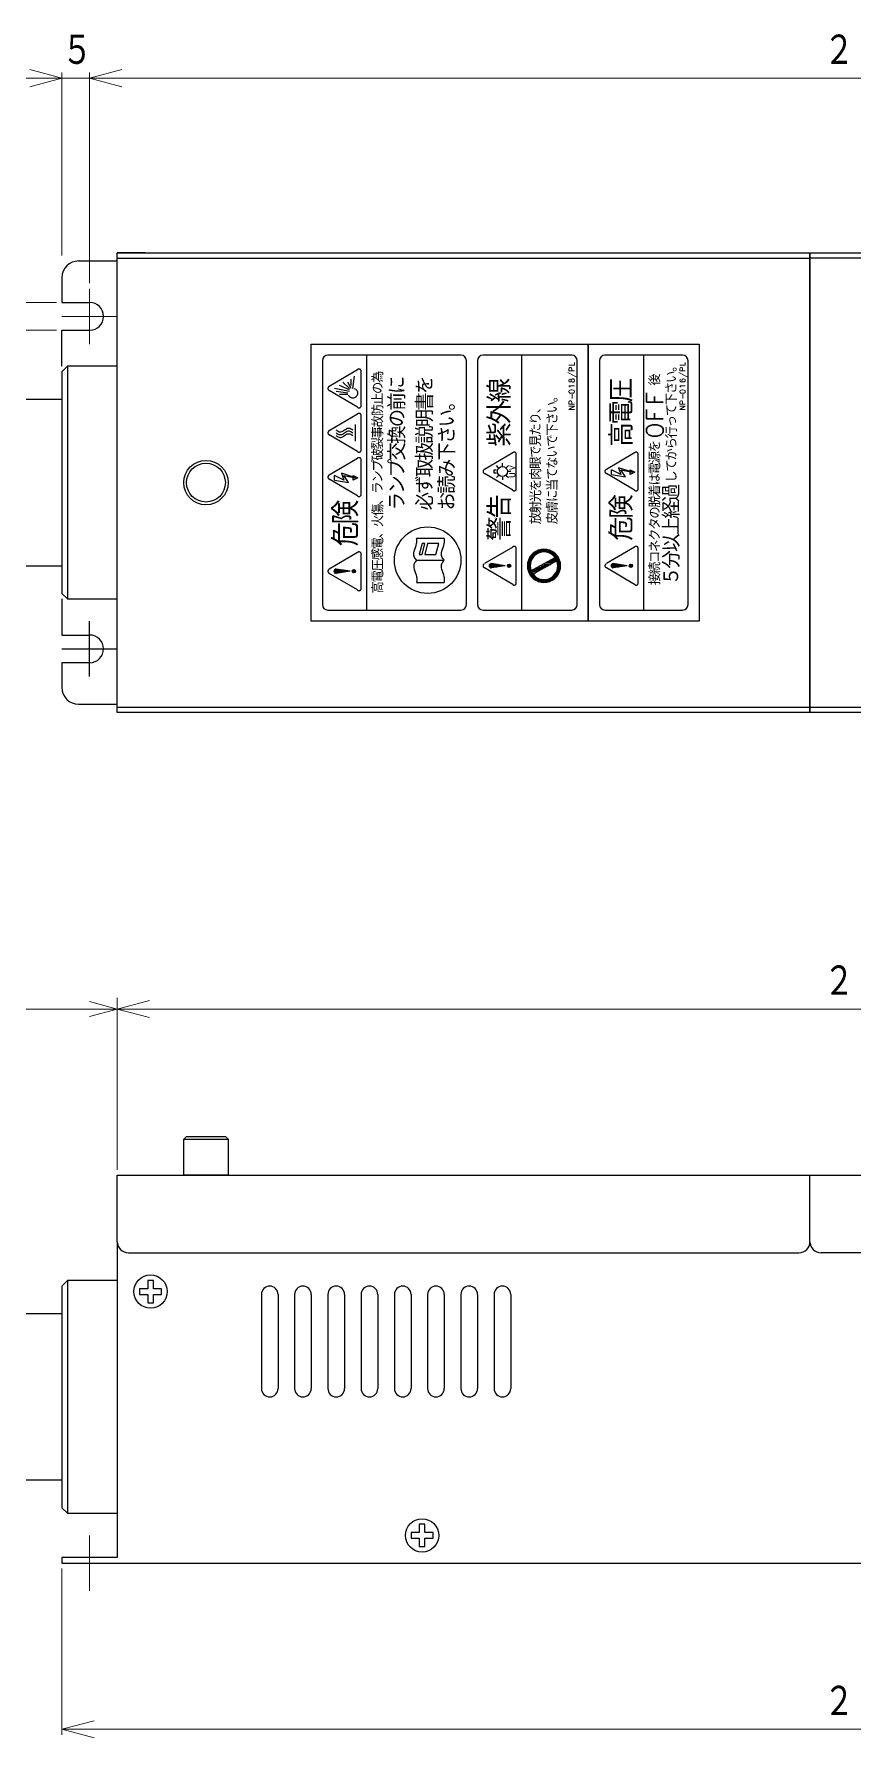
# Model space of a CAD drawing. Header units: millimetres. Extents: x 250 to 753, y -2 to 305.
# Drawn here: x 426.3 to 574.1, y -2.3 to 305.3 of the extents above; entities that cross this region are included whole.
import ezdxf

# ---------------------------------------------------------------- set-up
doc = ezdxf.new("R2010")
doc.units = ezdxf.units.MM
doc.layers.get('0').update_dxf_attribs({"lineweight": 30})
doc.layers.add('寸法', color=7, linetype='Continuous', lineweight=15)
doc.styles.add('BIGFONT', font='txt.shx', dxfattribs={"bigfont": 'bigfont'})
doc.styles.get("Standard").update_dxf_attribs({"font": 'txt', "bigfont": 'extfont2.shx'})

# ---------------------------------------------------------------- blocks, each defined once
blk = doc.blocks.new('A$C4EA10562')
for p, q in [((183, 235), (190, 235)), ((190, 235.5), (315.0041, 235.5)), ((190, 165), (190, 235)), ((460, 235.5), (315, 235.5)), ((180, 232), (180, 227.5)), ((180, 227.5), (185, 227.5)), ((225, 220), (255, 220)), ((225, 170), (225, 220)), ((255, 220), (275, 220)), ((275, 170), (275, 220)), ((275, 220), (295, 220)), ((275, 220), (275, 170)), ((295, 220), (295, 170)), ((181, 216), (180, 215)), ((181, 216), (181, 174)), ((190, 216), (181, 216)), ((227, 217), (227, 173)), ((252, 218), (228, 218)), ((233.3617, 215.375), (228.2553, 212.375)), ((235, 172), (235, 218)), ((253, 173), (253, 217)), ((255, 217), (255, 173)), ((272, 218), (256, 218)), ((263, 172), (263, 218)), ((273, 173), (273, 217)), ((277, 217), (277, 173)), ((292, 218), (278, 218)), ((285, 172), (285, 218)), ((293, 173), (293, 217)), ((180, 215), (180, 210)), ((231.9, 211.72), (230.1, 212.56)), ((231.9, 212), (230.7, 213.12)), ((232.2, 212), (231.6, 213.12)), ((232.2, 212.56), (232.2, 213.68)), ((232.5, 212), (232.8, 214.24)), ((234, 208.75), (234, 215.25)), ((180, 210), (149, 210)), ((180, 210), (180, 180)), ((233.3617, 208.625), (228.2553, 211.625)), ((231.9, 211.44), (229.2, 212)), ((231.6, 211.16), (229.5, 211.44)), ((231.6, 210.88), (230.1, 210.88)), ((233.3617, 207.375), (228.2553, 204.375)), ((234, 200.75), (234, 207.25)), ((233.3617, 200.625), (228.2553, 203.625)), ((233, 202.5), (233, 205.5)), ((261.3617, 200.375), (256.2553, 197.375)), ((262, 193.75), (262, 200.25)), ((283.3617, 200.375), (278.2553, 197.375)), ((284, 193.75), (284, 200.25)), ((233.3617, 199.375), (228.2553, 196.375)), ((234, 192.75), (234, 199.25)), ((258.8, 197.7), (258.4, 198.1)), ((259.5, 198), (259.5, 198.5)), ((260.2, 197.7), (260.6, 198.1)), ((261, 197), (260.5, 197)), ((279.2, 196.44), (279.2, 197.28)), ((233.3617, 192.625), (228.2553, 195.625)), ((229.2, 195.44), (229.2, 196.28)), ((261.3617, 193.625), (256.2553, 196.625)), ((258.8, 196.3), (258.4, 195.9)), ((259.5, 196), (259.5, 195.5)), ((260.2, 196.3), (260.6, 195.9)), ((283.3617, 193.625), (278.2553, 196.625)), ((244, 185), (249, 185)), ((233.3617, 182.375), (228.2553, 179.375)), ((234, 175.75), (234, 182.25)), ((261.3617, 183.375), (256.2553, 180.375)), ((262, 176.75), (262, 183.25)), ((264.5, 179), (269, 181.5)), ((283.3617, 183.375), (278.2553, 180.375)), ((284, 176.75), (284, 183.25)), ((149, 180), (180, 180)), ((180, 180), (180, 175)), ((233.3617, 175.625), (228.2553, 178.625)), ((229.2, 178.8), (229.2, 179.2)), ((229.3, 178.7), (229.3, 179.3)), ((229.4, 178.6), (229.4, 179.4)), ((232, 179), (229.5, 179.4)), ((229.5, 178.6), (229.5, 179.4)), ((232, 179), (229.5, 178.6)), ((229.6, 178.7), (229.6, 179.3)), ((229.7, 178.7), (229.7, 179.3)), ((229.8, 178.7), (229.8, 179.3)), ((229.9, 178.7), (229.9, 179.3)), ((230, 178.7), (230, 179.3)), ((230.1, 178.7), (230.1, 179.3)), ((230.2, 178.7), (230.2, 179.3)), ((230.3, 178.7), (230.3, 179.3)), ((230.4, 178.7), (230.4, 179.3)), ((230.5, 178.8), (230.5, 179.2)), ((230.6, 179.2), (230.6, 178.8)), ((230.7, 179.2), (230.7, 178.8)), ((230.8, 179.1), (230.8, 178.9)), ((230.9, 179.1), (230.9, 178.9)), ((231, 179.1), (231, 178.9)), ((231.1, 179.1), (231.1, 178.9)), ((231.2, 179.1), (231.2, 178.9)), ((231.3, 179.1), (231.3, 178.9)), ((232.5, 178.8), (232.5, 179.2)), ((232.6, 178.7), (232.6, 179.3)), ((232.7, 178.7), (232.7, 179.3)), ((232.8, 178.7), (232.8, 179.3)), ((232.9, 178.8), (232.9, 179.2)), ((244, 181), (249, 181)), ((261.3617, 176.625), (256.2553, 179.625)), ((257.2, 179.8), (257.2, 180.2)), ((257.3, 179.7), (257.3, 180.3)), ((257.4, 179.6), (257.4, 180.4)), ((260, 180), (257.5, 180.4)), ((257.5, 179.6), (257.5, 180.4)), ((260, 180), (257.5, 179.6)), ((257.6, 179.7), (257.6, 180.3)), ((257.7, 179.7), (257.7, 180.3)), ((257.8, 179.7), (257.8, 180.3)), ((257.9, 179.7), (257.9, 180.3)), ((258, 179.7), (258, 180.3)), ((258.1, 179.7), (258.1, 180.3)), ((258.2, 179.7), (258.2, 180.3)), ((258.3, 179.7), (258.3, 180.3)), ((258.4, 179.7), (258.4, 180.3)), ((258.5, 179.8), (258.5, 180.2)), ((258.6, 180.2), (258.6, 179.8)), ((258.7, 180.2), (258.7, 179.8)), ((258.8, 180.1), (258.8, 179.9)), ((258.9, 180.1), (258.9, 179.9)), ((259, 180.1), (259, 179.9)), ((259.1, 180.1), (259.1, 179.9)), ((259.2, 180.1), (259.2, 179.9)), ((259.3, 180.1), (259.3, 179.9)), ((260.5, 179.8), (260.5, 180.2)), ((260.6, 179.7), (260.6, 180.3)), ((260.7, 179.7), (260.7, 180.3)), ((260.8, 179.7), (260.8, 180.3)), ((260.9, 179.8), (260.9, 180.2)), ((264.75, 179), (265.75, 179)), ((264.75, 178.75), (265.5, 178.75)), ((265, 178.5), (269.5, 181)), ((265, 179.25), (266.25, 179.25)), ((265.5, 179.5), (266.75, 179.5)), ((266, 179.75), (267.25, 179.75)), ((266.5, 180), (267.75, 180)), ((267, 180.25), (268.25, 180.25)), ((267.25, 180.5), (268.5, 180.5)), ((267.75, 180.75), (269, 180.75)), ((268.25, 181), (269.5, 181)), ((268.5, 181.25), (269.75, 181.25)), ((283.3617, 176.625), (278.2553, 179.625)), ((279.2, 179.8), (279.2, 180.2)), ((279.3, 179.7), (279.3, 180.3)), ((279.4, 179.6), (279.4, 180.4)), ((282, 180), (279.5, 180.4)), ((279.5, 179.6), (279.5, 180.4)), ((282, 180), (279.5, 179.6)), ((279.6, 179.7), (279.6, 180.3)), ((279.7, 179.7), (279.7, 180.3)), ((279.8, 179.7), (279.8, 180.3)), ((279.9, 179.7), (279.9, 180.3)), ((280, 179.7), (280, 180.3)), ((280.1, 179.7), (280.1, 180.3)), ((280.2, 179.7), (280.2, 180.3)), ((280.3, 179.7), (280.3, 180.3)), ((280.4, 179.7), (280.4, 180.3)), ((280.5, 179.8), (280.5, 180.2)), ((280.6, 180.2), (280.6, 179.8)), ((280.7, 180.2), (280.7, 179.8)), ((280.8, 180.1), (280.8, 179.9)), ((280.9, 180.1), (280.9, 179.9)), ((281, 180.1), (281, 179.9)), ((281.1, 180.1), (281.1, 179.9)), ((281.2, 180.1), (281.2, 179.9)), ((281.3, 180.1), (281.3, 179.9)), ((282.5, 179.8), (282.5, 180.2)), ((282.6, 179.7), (282.6, 180.3)), ((282.7, 179.7), (282.7, 180.3)), ((282.8, 179.7), (282.8, 180.3)), ((282.9, 179.8), (282.9, 180.2)), ((244, 177), (249, 177)), ((180, 175), (181, 174)), ((181, 174), (190, 174)), ((185, 160), (185, 170)), ((255, 170), (225, 170)), ((228, 172), (252, 172)), ((275, 170), (255, 170)), ((256, 172), (272, 172)), ((295, 170), (275, 170)), ((278, 172), (292, 172)), ((180, 165), (190, 165)), ((180, 162.5), (180, 158)), ((185, 162.5), (180, 162.5)), ((183, 155), (190, 155)), ((190, 154.5), (315, 154.5)), ((315, 154.5), (460, 154.5)), ((202.5, 77), (202, 76.5)), ((202.5, 77), (209.5, 77)), ((209.5, 77), (210, 76.5)), ((202, 76.5), (210, 76.5)), ((202, 70), (202, 76.5)), ((210, 76.5), (210, 70)), ((190, 58), (190, 70)), ((190, 70), (315, 70)), ((210, 70), (202, 70)), ((315, 58), (315, 70)), ((315, 58), (315, 70)), ((315, 70), (460, 70)), ((190, 58), (190, 1)), ((192, 56), (296, 56)), ((296, 56), (313, 56)), ((458, 56), (316.9964, 56)), ((181, 51), (180, 50)), ((180, 50), (180, 45)), ((181, 51), (181, 9)), ((190, 51), (181, 51)), ((216, 48.5), (216, 31.5)), ((219, 48.5), (219, 31.5)), ((222, 48.5), (222, 31.5)), ((225, 48.5), (225, 31.5)), ((228, 48.5), (228, 31.5)), ((231, 48.5), (231, 31.5)), ((234, 48.5), (234, 31.5)), ((237, 48.5), (237, 31.5)), ((240, 48.5), (240, 31.5)), ((243, 48.5), (243, 31.5)), ((246, 48.5), (246, 31.5)), ((249, 48.5), (249, 31.5)), ((252, 48.5), (252, 31.5)), ((255, 48.5), (255, 31.5)), ((258, 48.5), (258, 31.5)), ((261, 48.5), (261, 31.5)), ((180, 45), (149, 45)), ((180, 45), (180, 15)), ((149, 15), (180, 15)), ((180, 15), (180, 10)), ((180, 10), (181, 9)), ((181, 9), (190, 9)), ((196, 0), (454, 0))]:
    blk.add_line(p, q)
for points in [[(195, 236.5), (190, 236.5), (315, 236.5), (315, 153.5), (190, 153.5), (190, 236.5)], [(460, 236.5), (460, 153.5), (315, 153.5), (315.0008, 236.5), (460, 236.5)], [(180, 216), (180, 222.5), (185, 222.5)], [(234, 215.125), (233.9941, 215.1901), (233.9769, 215.2533), (233.9487, 215.3125), (233.9104, 215.366), (233.8631, 215.4123), (233.8085, 215.4498), (233.748, 215.4774), (233.6835, 215.4943), (233.617, 215.5), (233.5505, 215.4943), (233.486, 215.4774), (233.4255, 215.4498), (233.3709, 215.4123), (233.3415, 215.3855)], [(228.2211, 212.3399), (228.1915, 212.3248), (228.1369, 212.2873), (228.0896, 212.241), (228.0513, 212.1875), (228.0231, 212.1283), (228.0059, 212.0651), (228, 212), (228.0059, 211.9349), (228.0231, 211.8718), (228.0513, 211.8125), (228.0896, 211.759), (228.1369, 211.7128), (228.1915, 211.6753), (228.252, 211.6476), (228.271, 211.6414)], [(231.6911, 210.7918), (231.7206, 210.74), (231.8106, 210.62), (231.9215, 210.5166), (232.05, 210.4326), (232.1922, 210.3707), (232.3437, 210.3327), (232.5, 210.32), (232.6563, 210.3327), (232.8078, 210.3707), (232.95, 210.4326), (233.0786, 210.5166), (233.1894, 210.62), (233.2794, 210.74), (233.3457, 210.8727), (233.3864, 211.0141), (233.4, 211.16), (233.3864, 211.3059), (233.3457, 211.4473), (233.2794, 211.58), (233.1894, 211.7), (233.0786, 211.8034), (232.95, 211.8874), (232.8078, 211.9493), (232.7178, 211.9751)], [(233.3415, 208.6145), (233.3709, 208.5878), (233.4255, 208.5503), (233.486, 208.5226), (233.5505, 208.5058), (233.617, 208.5), (233.6835, 208.5058), (233.748, 208.5226), (233.8085, 208.5503), (233.8631, 208.5878), (233.9104, 208.634), (233.9487, 208.6875), (233.9769, 208.7468), (233.9941, 208.8099), (234, 208.875)], [(234, 207.125), (233.9941, 207.1901), (233.9769, 207.2533), (233.9487, 207.3125), (233.9104, 207.366), (233.8631, 207.4123), (233.8085, 207.4498), (233.748, 207.4774), (233.6835, 207.4943), (233.617, 207.5), (233.5505, 207.4943), (233.486, 207.4774), (233.4255, 207.4498), (233.3709, 207.4123), (233.3415, 207.3855)], [(228.2211, 204.3399), (228.1915, 204.3248), (228.1369, 204.2873), (228.0896, 204.241), (228.0513, 204.1875), (228.0231, 204.1283), (228.0059, 204.0651), (228, 204), (228.0059, 203.9349), (228.0231, 203.8718), (228.0513, 203.8125), (228.0896, 203.759), (228.1369, 203.7128), (228.1915, 203.6753), (228.252, 203.6476), (228.271, 203.6414)], [(229.5, 204.5), (229.6772, 204.3652), (229.8502, 204.2644), (230.019, 204.1974), (230.1836, 204.1644), (230.3439, 204.1652), (230.4999, 204.1999), (230.5, 204.2), (230.6696, 204.2765), (230.8356, 204.3812), (231, 204.5), (231.1643, 204.6187), (231.3303, 204.7234), (231.4999, 204.8), (231.5, 204.8), (231.656, 204.8347), (231.8163, 204.8355), (231.9809, 204.8025), (232.1497, 204.7355), (232.3227, 204.6347), (232.4999, 204.5), (232.5, 204.5)], [(229.5, 204), (229.6772, 203.8652), (229.8502, 203.7644), (230.019, 203.6974), (230.1836, 203.6644), (230.3439, 203.6652), (230.4999, 203.6999), (230.5, 203.7), (230.6696, 203.7765), (230.8356, 203.8812), (231, 204), (231.1643, 204.1187), (231.3303, 204.2234), (231.4999, 204.3), (231.5, 204.3), (231.656, 204.3347), (231.8163, 204.3355), (231.9809, 204.3025), (232.1497, 204.2355), (232.3227, 204.1347), (232.4999, 204), (232.5, 204)], [(229.5, 203.5), (229.6772, 203.3652), (229.8502, 203.2644), (230.019, 203.1974), (230.1836, 203.1644), (230.3439, 203.1652), (230.4999, 203.1999), (230.5, 203.2), (230.6696, 203.2765), (230.8356, 203.3812), (231, 203.5), (231.1643, 203.6187), (231.3303, 203.7234), (231.4999, 203.7999), (231.5, 203.8), (231.656, 203.8347), (231.8163, 203.8355), (231.9809, 203.8025), (232.1497, 203.7355), (232.3227, 203.6347), (232.4999, 203.5), (232.5, 203.5)], [(233.3415, 200.6145), (233.3709, 200.5878), (233.4255, 200.5503), (233.486, 200.5226), (233.5505, 200.5058), (233.617, 200.5), (233.6835, 200.5058), (233.748, 200.5226), (233.8085, 200.5503), (233.8631, 200.5878), (233.9104, 200.634), (233.9487, 200.6875), (233.9769, 200.7468), (233.9941, 200.8099), (234, 200.875)], [(262, 200.125), (261.9941, 200.1901), (261.9769, 200.2533), (261.9487, 200.3125), (261.9104, 200.366), (261.8631, 200.4123), (261.8085, 200.4498), (261.748, 200.4774), (261.6835, 200.4943), (261.617, 200.5), (261.5505, 200.4943), (261.486, 200.4774), (261.4255, 200.4498), (261.3709, 200.4123), (261.3415, 200.3855)], [(284, 200.125), (283.9941, 200.1901), (283.9769, 200.2533), (283.9487, 200.3125), (283.9104, 200.366), (283.8631, 200.4123), (283.8085, 200.4498), (283.748, 200.4774), (283.6835, 200.4943), (283.617, 200.5), (283.5505, 200.4943), (283.486, 200.4774), (283.4255, 200.4498), (283.3709, 200.4123), (283.3415, 200.3855)], [(234, 199.125), (233.9941, 199.1901), (233.9769, 199.2533), (233.9487, 199.3125), (233.9104, 199.366), (233.8631, 199.4123), (233.8085, 199.4498), (233.748, 199.4774), (233.6835, 199.4943), (233.617, 199.5), (233.5505, 199.4943), (233.486, 199.4774), (233.4255, 199.4498), (233.3709, 199.4123), (233.3415, 199.3855)], [(256.2211, 197.3399), (256.1915, 197.3248), (256.1369, 197.2873), (256.0896, 197.241), (256.0513, 197.1875), (256.0231, 197.1283), (256.0059, 197.0651), (256, 197), (256.0059, 196.9349), (256.0231, 196.8718), (256.0513, 196.8125), (256.0896, 196.759), (256.1369, 196.7128), (256.1915, 196.6753), (256.252, 196.6476), (256.271, 196.6414)], [(258.4, 196.7), (258, 196.7), (258, 197.3), (258.4, 197.3)], [(278.2211, 197.3399), (278.1915, 197.3248), (278.1369, 197.2873), (278.0896, 197.241), (278.0513, 197.1875), (278.0231, 197.1283), (278.0059, 197.0651), (278, 197), (278.0059, 196.9349), (278.0231, 196.8718), (278.0513, 196.8125), (278.0896, 196.759), (278.1369, 196.7128), (278.1915, 196.6753), (278.252, 196.6476), (278.271, 196.6414)], [(279.2, 196.44), (281.72, 196.02), (280.88, 197.28), (282.98, 196.86), (280.46, 197.7), (280.88, 196.44), (279.2, 197.28)], [(283.4, 196.86), (282.56, 196.44), (282.56, 197.28), (283.4, 196.86)], [(228.2211, 196.3399), (228.1915, 196.3248), (228.1369, 196.2873), (228.0896, 196.241), (228.0513, 196.1875), (228.0231, 196.1283), (228.0059, 196.0651), (228, 196), (228.0059, 195.9349), (228.0231, 195.8718), (228.0513, 195.8125), (228.0896, 195.759), (228.1369, 195.7128), (228.1915, 195.6753), (228.252, 195.6476), (228.271, 195.6414)], [(229.2, 195.44), (231.72, 195.02), (230.88, 196.28), (232.98, 195.86), (230.46, 196.7), (230.88, 195.44), (229.2, 196.28)], [(233.4, 195.86), (232.56, 195.44), (232.56, 196.28), (233.4, 195.86)], [(261.3415, 193.6145), (261.3709, 193.5878), (261.4255, 193.5503), (261.486, 193.5226), (261.5505, 193.5058), (261.617, 193.5), (261.6835, 193.5058), (261.748, 193.5226), (261.8085, 193.5503), (261.8631, 193.5878), (261.9104, 193.634), (261.9487, 193.6875), (261.9769, 193.7468), (261.9941, 193.8099), (262, 193.875)], [(283.3415, 193.6145), (283.3709, 193.5878), (283.4255, 193.5503), (283.486, 193.5226), (283.5505, 193.5058), (283.617, 193.5), (283.6835, 193.5058), (283.748, 193.5226), (283.8085, 193.5503), (283.8631, 193.5878), (283.9104, 193.634), (283.9487, 193.6875), (283.9769, 193.7468), (283.9941, 193.8099), (284, 193.875)], [(233.3415, 192.6145), (233.3709, 192.5878), (233.4255, 192.5503), (233.486, 192.5226), (233.5505, 192.5058), (233.617, 192.5), (233.6835, 192.5058), (233.748, 192.5226), (233.8085, 192.5503), (233.8631, 192.5878), (233.9104, 192.634), (233.9487, 192.6875), (233.9769, 192.7468), (233.9941, 192.8099), (234, 192.875)], [(244, 181), (243.8591, 181.1615), (243.7412, 181.3252), (243.6464, 181.4908), (243.5746, 181.6585), (243.5258, 181.8282), (243.5, 182), (243.5, 182), (243.5092, 182.3218), (243.5759, 182.6495), (243.6791, 182.9822), (243.7981, 183.3189), (243.912, 183.6584), (244, 184), (244.0275, 184.166), (244.044, 184.3324), (244.0495, 184.4989), (244.044, 184.6657), (244.0275, 184.8327), (244, 184.9999), (244, 185)], [(249, 181), (248.8591, 181.1615), (248.7412, 181.3252), (248.6464, 181.4908), (248.5746, 181.6585), (248.5258, 181.8282), (248.5, 182), (248.5, 182), (248.5092, 182.3218), (248.5759, 182.6495), (248.6791, 182.9822), (248.7981, 183.3189), (248.912, 183.6584), (249, 184), (249.0275, 184.166), (249.044, 184.3324), (249.0495, 184.4989), (249.044, 184.6657), (249.0275, 184.8327), (249, 184.9999), (249, 185)], [(234, 182.125), (233.9941, 182.1901), (233.9769, 182.2533), (233.9487, 182.3125), (233.9104, 182.366), (233.8631, 182.4123), (233.8085, 182.4498), (233.748, 182.4774), (233.6835, 182.4943), (233.617, 182.5), (233.5505, 182.4943), (233.486, 182.4774), (233.4255, 182.4498), (233.3709, 182.4123), (233.3415, 182.3855)], [(244.5, 182), (245, 182), (245.5, 184), (245, 184), (244.5, 182)], [(245.5, 182), (247.5, 182), (248, 184), (246, 184), (245.5, 182)], [(262, 183.125), (261.9941, 183.1901), (261.9769, 183.2533), (261.9487, 183.3125), (261.9104, 183.366), (261.8631, 183.4123), (261.8085, 183.4498), (261.748, 183.4774), (261.6835, 183.4943), (261.617, 183.5), (261.5505, 183.4943), (261.486, 183.4774), (261.4255, 183.4498), (261.3709, 183.4123), (261.3415, 183.3855)], [(267, 183), (266.4791, 182.9544), (265.974, 182.8191), (265.5, 182.5981), (265.0717, 182.2982), (264.7019, 181.9284), (264.4019, 181.5), (264.1809, 181.0261), (264.0456, 180.521), (264, 180), (264.0456, 179.4791), (264.1809, 178.974), (264.4019, 178.5), (264.7019, 178.0717), (265.0717, 177.7019), (265.5, 177.4019), (265.974, 177.1809), (266.4791, 177.0456), (267, 177), (267.521, 177.0456), (268.0261, 177.1809), (268.5, 177.4019), (268.9284, 177.7019), (269.2982, 178.0717), (269.5981, 178.5), (269.8191, 178.974), (269.9544, 179.4791), (270, 180), (269.9544, 180.521), (269.8191, 181.0261), (269.5981, 181.5), (269.2982, 181.9284), (268.9284, 182.2982), (268.5, 182.5981), (268.0261, 182.8191), (267.521, 182.9544), (267, 183)], [(267, 182.9), (266.4964, 182.856), (266.0082, 182.7251), (265.55, 182.5115), (265.1359, 182.2216), (264.7785, 181.8641), (264.4886, 181.45), (264.2749, 180.9919), (264.1441, 180.5036), (264.1, 180), (264.1441, 179.4964), (264.2749, 179.0082), (264.4886, 178.55), (264.7785, 178.1359), (265.1359, 177.7785), (265.55, 177.4886), (266.0082, 177.2749), (266.4964, 177.1441), (267, 177.1), (267.5036, 177.1441), (267.9919, 177.2749), (268.45, 177.4886), (268.8641, 177.7785), (269.2216, 178.1359), (269.5115, 178.55), (269.7251, 179.0082), (269.856, 179.4964), (269.9, 180), (269.856, 180.5036), (269.7251, 180.9919), (269.5115, 181.45), (269.2216, 181.8641), (268.8641, 182.2216), (268.45, 182.5115), (267.9919, 182.7251), (267.5036, 182.856), (267, 182.9)], [(267, 182.75), (266.5225, 182.7082), (266.0595, 182.5842), (265.625, 182.3816), (265.2324, 182.1066), (264.8934, 181.7677), (264.6185, 181.375), (264.4159, 180.9406), (264.2918, 180.4776), (264.25, 180), (264.2918, 179.5225), (264.4159, 179.0595), (264.6185, 178.625), (264.8934, 178.2324), (265.2324, 177.8934), (265.625, 177.6185), (266.0595, 177.4159), (266.5225, 177.2918), (267, 177.25), (267.4776, 177.2918), (267.9406, 177.4159), (268.375, 177.6185), (268.7677, 177.8934), (269.1066, 178.2324), (269.3816, 178.625), (269.5842, 179.0595), (269.7082, 179.5225), (269.75, 180), (269.7082, 180.4776), (269.5842, 180.9406), (269.3816, 181.375), (269.1066, 181.7677), (268.7677, 182.1066), (268.375, 182.3816), (267.9406, 182.5842), (267.4776, 182.7082), (267, 182.75)], [(267, 182.6), (266.5485, 182.5605), (266.1108, 182.4432), (265.7, 182.2517), (265.3288, 181.9917), (265.0083, 181.6713), (264.7484, 181.3), (264.5568, 180.8893), (264.4395, 180.4515), (264.4, 180), (264.4395, 179.5485), (264.5568, 179.1108), (264.7484, 178.7), (265.0083, 178.3288), (265.3288, 178.0083), (265.7, 177.7484), (266.1108, 177.5568), (266.5485, 177.4395), (267, 177.4), (267.4515, 177.4395), (267.8893, 177.5568), (268.3, 177.7484), (268.6713, 178.0083), (268.9917, 178.3288), (269.2517, 178.7), (269.4432, 179.1108), (269.5605, 179.5485), (269.6, 180), (269.5605, 180.4515), (269.4432, 180.8893), (269.2517, 181.3), (268.9917, 181.6713), (268.6713, 181.9917), (268.3, 182.2517), (267.8893, 182.4432), (267.4515, 182.5605), (267, 182.6)], [(267, 182.5), (266.5659, 182.462), (266.145, 182.3493), (265.75, 182.1651), (265.3931, 181.9151), (265.0849, 181.607), (264.835, 181.25), (264.6508, 180.8551), (264.538, 180.4341), (264.5, 180), (264.538, 179.5659), (264.6508, 179.145), (264.835, 178.75), (265.0849, 178.3931), (265.3931, 178.0849), (265.75, 177.835), (266.145, 177.6508), (266.5659, 177.538), (267, 177.5), (267.4341, 177.538), (267.8551, 177.6508), (268.25, 177.835), (268.607, 178.0849), (268.9151, 178.3931), (269.1651, 178.75), (269.3493, 179.145), (269.462, 179.5659), (269.5, 180), (269.462, 180.4341), (269.3493, 180.8551), (269.1651, 181.25), (268.9151, 181.607), (268.607, 181.9151), (268.25, 182.1651), (267.8551, 182.3493), (267.4341, 182.462), (267, 182.5)], [(284, 183.125), (283.9941, 183.1901), (283.9769, 183.2533), (283.9487, 183.3125), (283.9104, 183.366), (283.8631, 183.4123), (283.8085, 183.4498), (283.748, 183.4774), (283.6835, 183.4943), (283.617, 183.5), (283.5505, 183.4943), (283.486, 183.4774), (283.4255, 183.4498), (283.3709, 183.4123), (283.3415, 183.3855)], [(228.2211, 179.3399), (228.1915, 179.3248), (228.1369, 179.2873), (228.0896, 179.241), (228.0513, 179.1875), (228.0231, 179.1283), (228.0059, 179.0651), (228, 179), (228.0059, 178.9349), (228.0231, 178.8718), (228.0513, 178.8125), (228.0896, 178.759), (228.1369, 178.7128), (228.1915, 178.6753), (228.252, 178.6476), (228.271, 178.6414)], [(244, 181), (243.8591, 180.8384), (243.7412, 180.6747), (243.6464, 180.5091), (243.5746, 180.3414), (243.5258, 180.1717), (243.5, 180), (243.5, 180), (243.5092, 179.6781), (243.5759, 179.3504), (243.6791, 179.0177), (243.7981, 178.681), (243.912, 178.3415), (244, 178), (244.0275, 177.8339), (244.044, 177.6675), (244.0495, 177.501), (244.044, 177.3342), (244.0275, 177.1672), (244, 177), (244, 177)], [(249, 177), (249.0275, 177.1672), (249.044, 177.3342), (249.0495, 177.501), (249.044, 177.6675), (249.0275, 177.8339), (249, 178), (248.912, 178.3415), (248.7981, 178.681), (248.6791, 179.0177), (248.5759, 179.3504), (248.5092, 179.6781), (248.5, 180), (248.5258, 180.1717), (248.5746, 180.3414), (248.6464, 180.5091), (248.7412, 180.6747), (248.8591, 180.8384), (249, 181)], [(256.2211, 180.3399), (256.1915, 180.3248), (256.1369, 180.2873), (256.0896, 180.241), (256.0513, 180.1875), (256.0231, 180.1283), (256.0059, 180.0651), (256, 180), (256.0059, 179.9349), (256.0231, 179.8718), (256.0513, 179.8125), (256.0896, 179.759), (256.1369, 179.7128), (256.1915, 179.6753), (256.252, 179.6476), (256.271, 179.6414)], [(278.2211, 180.3399), (278.1915, 180.3248), (278.1369, 180.2873), (278.0896, 180.241), (278.0513, 180.1875), (278.0231, 180.1283), (278.0059, 180.0651), (278, 180), (278.0059, 179.9349), (278.0231, 179.8718), (278.0513, 179.8125), (278.0896, 179.759), (278.1369, 179.7128), (278.1915, 179.6753), (278.252, 179.6476), (278.271, 179.6414)], [(233.3415, 175.6145), (233.3709, 175.5878), (233.4255, 175.5503), (233.486, 175.5226), (233.5505, 175.5058), (233.617, 175.5), (233.6835, 175.5058), (233.748, 175.5226), (233.8085, 175.5503), (233.8631, 175.5878), (233.9104, 175.634), (233.9487, 175.6875), (233.9769, 175.7468), (233.9941, 175.8099), (234, 175.875)], [(261.3415, 176.6145), (261.3709, 176.5878), (261.4255, 176.5503), (261.486, 176.5226), (261.5505, 176.5058), (261.617, 176.5), (261.6835, 176.5058), (261.748, 176.5226), (261.8085, 176.5503), (261.8631, 176.5878), (261.9104, 176.634), (261.9487, 176.6875), (261.9769, 176.7468), (261.9941, 176.8099), (262, 176.875)], [(283.3415, 176.6145), (283.3709, 176.5878), (283.4255, 176.5503), (283.486, 176.5226), (283.5505, 176.5058), (283.617, 176.5), (283.6835, 176.5058), (283.748, 176.5226), (283.8085, 176.5503), (283.8631, 176.5878), (283.9104, 176.634), (283.9487, 176.6875), (283.9769, 176.7468), (283.9941, 176.8099), (284, 176.875)], [(180, 174), (180, 167.5), (185, 167.5)], [(190, 57), (190, 1), (180, 1), (180, 0), (470, 0), (470, 1), (460, 1), (460, 57)], [(195.5, 49.5), (194, 49.5), (194, 48.5), (195.5, 48.5), (195.5, 47), (196.5, 47), (196.5, 48.5), (198, 48.5), (198, 49.5), (196.5, 49.5), (196.5, 51), (195.5, 51), (195.5, 49.5)], [(244.5, 5.5), (243, 5.5), (243, 4.5), (244.5, 4.5), (244.5, 3), (245.5, 3), (245.5, 4.5), (247, 4.5), (247, 5.5), (245.5, 5.5), (245.5, 7), (244.5, 7), (244.5, 5.5)]]:
    blk.add_lwpolyline(points)
for centre, radius in [((206, 195), 4), ((206, 195), 3.5), ((259.5, 197), 0.9), ((246, 181), 6), ((232.7, 179), 0.3), ((260.7, 180), 0.3), ((282.7, 180), 0.3), ((196, 49), 3), ((245, 5), 3)]:
    blk.add_circle(centre, radius)
for centre, radius, start, end in [((183, 232), 3, 90, 180), ((185, 225), 2.5, 0, 90), ((185, 225), 2.5, 270, 0), ((228, 217), 1, 90, 180), ((252, 217), 1, 0, 90), ((256, 217), 1, 90, 180), ((272, 217), 1, 0, 90), ((278, 217), 1, 90, 180), ((292, 217), 1, 0, 90), ((229.5, 179), 0.4, 90, 270), ((257.5, 180), 0.4, 90, 270), ((279.5, 180), 0.4, 90, 270), ((228, 173), 1, 180, 270), ((252, 173), 1, 270, 0), ((256, 173), 1, 180, 270), ((272, 173), 1, 270, 0), ((278, 173), 1, 180, 270), ((292, 173), 1, 270, 0), ((185, 165), 2.5, 0, 90), ((185, 165), 2.5, 270, 0), ((183, 158), 3, 180, 270), ((192, 58), 2, 180, 270), ((313, 58), 2, 270, 0), ((317, 58), 2, 180, 270), ((217.5, 48.5), 1.5, 0, 180), ((223.5, 48.5), 1.5, 0, 180), ((229.5, 48.5), 1.5, 0, 180), ((235.5, 48.5), 1.5, 0, 180), ((241.5, 48.5), 1.5, 0, 180), ((247.5, 48.5), 1.5, 0, 180), ((253.5, 48.5), 1.5, 0, 180), ((259.5, 48.5), 1.5, 0, 180), ((217.5, 31.5), 1.5, 180, 0), ((223.5, 31.5), 1.5, 180, 0), ((229.5, 31.5), 1.5, 180, 0), ((235.5, 31.5), 1.5, 180, 0), ((241.5, 31.5), 1.5, 180, 0), ((247.5, 31.5), 1.5, 180, 0), ((253.5, 31.5), 1.5, 180, 0), ((259.5, 31.5), 1.5, 180, 0)]:
    blk.add_arc(centre, radius, start, end)
for s, height, p in [('L', 1, (272.5, 216)), ('P', 1, (272.5, 215)), ('L', 1, (292.5, 216)), ('P', 1, (292.5, 215)), ('/', 1, (272.5, 214)), ('8', 1, (272.5, 213)), ('1', 1, (272.5, 212)), ('/', 1, (292.5, 214)), ('6', 1, (292.5, 213)), ('1', 1, (292.5, 212)), ('0', 1, (272.5, 211)), ('P', 1, (272.5, 209)), ('-', 1, (272.5, 210)), ('F', 3, (288.5, 209)), ('0', 1, (292.5, 211)), ('P', 1, (292.5, 209)), ('-', 1, (292.5, 210)), ('N', 1, (272.5, 208)), ('F', 3, (288.5, 206)), ('N', 1, (292.5, 208)), ('O', 3, (288.5, 203)), ('V', 1, (261.8, 197.3)), ('U', 1, (261.8, 195.9))]:
    blk.add_text(s, height=height, rotation=90).set_placement(p)
at = {"style": 'BIGFONT'}
for s, height, p in [('。', 2, (291, 215)), ('為', 2, (238, 213)), ('の', 2, (238, 211)), ('に', 3, (242, 211)), ('を', 3, (247, 211)), ('線', 4, (261, 209.5)), ('圧', 4, (283, 209.5)), ('後', 2, (288, 212.5)), ('さ', 2, (291, 211)), ('い', 2, (291, 213)), ('止', 2, (238, 209)), ('前', 3, (242, 208)), ('書', 3, (247, 208)), ('。', 3, (251, 208)), ('外', 4, (261, 205.5)), ('い', 2, (269.5, 207.5)), ('。', 2, (269.5, 209.5)), ('電', 4, (283, 205.5)), ('下', 2, (291, 209)), ('防', 2, (238, 207)), ('故', 2, (238, 205)), ('の', 3, (242, 205)), ('明', 3, (247, 205)), ('い', 3, (251, 205)), ('り', 2, (266.5, 205.5)), ('、', 2, (266.5, 207.5)), ('さ', 2, (269.5, 205.5)), ('て', 2, (291, 207)), ('っ', 2, (291, 205)), ('事', 2, (238, 203)), ('裂', 2, (238, 201)), ('換', 3, (242, 202)), ('説', 3, (247, 202)), ('さ', 3, (251, 202)), ('紫', 4, (261, 201.5)), ('見', 2, (266.5, 201.5)), ('た', 2, (266.5, 203.5)), ('下', 2, (269.5, 203.5)), ('で', 2, (269.5, 201.5)), ('高', 4, (283, 201.5)), ('行', 2, (291, 203)), ('破', 2, (238, 199)), ('交', 3, (242, 199)), ('扱', 3, (247, 199)), ('下', 3, (251, 199)), ('で', 2, (266.5, 199.5)), ('い', 2, (269.5, 199.5)), ('源', 2, (288, 198.5)), ('を', 2, (288, 200.5)), ('か', 2, (291, 199)), ('ら', 2, (291, 201)), ('プ', 2, (238, 197)), ('ン', 2, (238, 195)), ('プ', 3, (242, 196)), ('取', 3, (247, 196)), ('み', 3, (251, 196)), ('肉', 2, (266.5, 195.5)), ('眼', 2, (266.5, 197.5)), ('な', 2, (269.5, 197.5)), ('て', 2, (269.5, 195.5)), ('電', 2, (288, 196.5)), ('し', 2, (291, 195)), ('て', 2, (291, 197)), ('ラ', 2, (238, 193)), ('ン', 3, (242, 193)), ('ず', 3, (247, 193)), ('読', 3, (251, 193)), ('を', 2, (266.5, 193.5)), ('当', 2, (269.5, 193.5)), ('着', 2, (288, 192.5)), ('は', 2, (288, 194.5)), ('過', 3, (291.5, 191.5)), ('傷', 2, (238, 189)), ('、', 2, (238, 191)), ('ラ', 3, (242, 190)), ('必', 3, (247, 190)), ('お', 3, (251, 190)), ('告', 4, (261, 188.5)), ('射', 2, (266.5, 189.5)), ('光', 2, (266.5, 191.5)), ('膚', 2, (269.5, 189.5)), ('に', 2, (269.5, 191.5)), ('険', 4, (283, 188.5)), ('脱', 2, (288, 190.5)), ('経', 3, (291.5, 188.5)), ('火', 2, (238, 187)), ('警', 4, (261, 184.5)), ('放', 2, (266.5, 187.5)), ('皮', 2, (269.5, 187.5)), ('危', 4, (283, 184.5)), ('タ', 2, (288, 186.5)), ('の', 2, (288, 188.5)), ('上', 3, (291.5, 185.5)), ('電', 2, (238, 183)), ('、', 2, (238, 185)), ('ク', 2, (288, 184.5)), ('ネ', 2, (288, 182.5)), ('以', 3, (291.5, 182.5)), ('感', 2, (238, 181)), ('コ', 2, (288, 180.5)), ('分', 3, (291.5, 179.5)), ('電', 2, (238, 177)), ('圧', 2, (238, 179)), ('続', 2, (288, 178.5)), ('接', 2, (288, 176.5)), ('５', 3, (291.5, 176.5)), ('高', 2, (238, 175))]:
    blk.add_text(s, height=height, rotation=90, dxfattribs=at).set_placement(p)
at = {"style": 'BIGFONT', "width": 0.888}
for s, p in [('険', (233.5, 187.5)), ('危', (233.5, 183.5))]:
    blk.add_text(s, height=4.5, rotation=90, dxfattribs=at).set_placement(p)
blk = doc.blocks.new('_Open30')
at = {"lineweight": -2}
for p, q in [((-1, 0.268), (0, 0)), ((0, 0), (-1, -0.268)), ((0, 0), (-1, 0))]:
    blk.add_line(p, q, dxfattribs=at)
blk = doc.blocks.new('A$C49DB34CD')
for p, q in [((180, 269), (170, 269)), ((180, 269), (174.2044, 270.5529)), ((174.2044, 267.4471), (180, 269)), ((180, 270), (180, 237)), ((185, 269), (180, 269)), ((190.7956, 270.5529), (185, 269)), ((185, 270), (185, 232)), ((465, 269), (185, 269)), ((185, 269), (190.7956, 267.4471)), ((185, 221), (185, 231)), ((149, 228.5), (179, 228.5)), ((180, 226), (190, 226)), ((179, 223.5), (149, 223.5)), ((195.7956, 102.5529), (190, 101)), ((190, 102), (190, 72)), ((460, 101), (190, 101)), ((190, 101), (195.7956, 99.4471)), ((185, 6), (185, -4)), ((180, 0), (180, -30)), ((185.7956, -27.4471), (180, -29)), ((180, -29), (470, -29)), ((180, -29), (185.7956, -30.5529))]:
    blk.add_line(p, q)
at = {"lineweight": 15}
for p, q in [((190, 73), (190, 103)), ((152, 101), (185, 101))]:
    blk.add_line(p, q, dxfattribs=at)
at = {"lineweight": 15, "xscale": 5, "yscale": 5, "zscale": 5}
blk.add_blockref('_Open30', (190, 101), dxfattribs=at)
at = {"style": 'BIGFONT', "width": 0.833}
for s, p in [('５', (180, 271)), ('２', (317.4999, 271)), ('２', (317.4999, 103)), ('２', (317.4999, -27))]:
    blk.add_text(s, height=6, dxfattribs=at).set_placement(p)

msp = doc.modelspace()

# ---------------------------------------------------------------- block references
msp.add_blockref('A$C4EA10562', (251.35, 29.3))
at = {"layer": '寸法'}
msp.add_blockref('A$C49DB34CD', (251.35, 28.3), dxfattribs=at)

doc.saveas('drawing.dxf')
